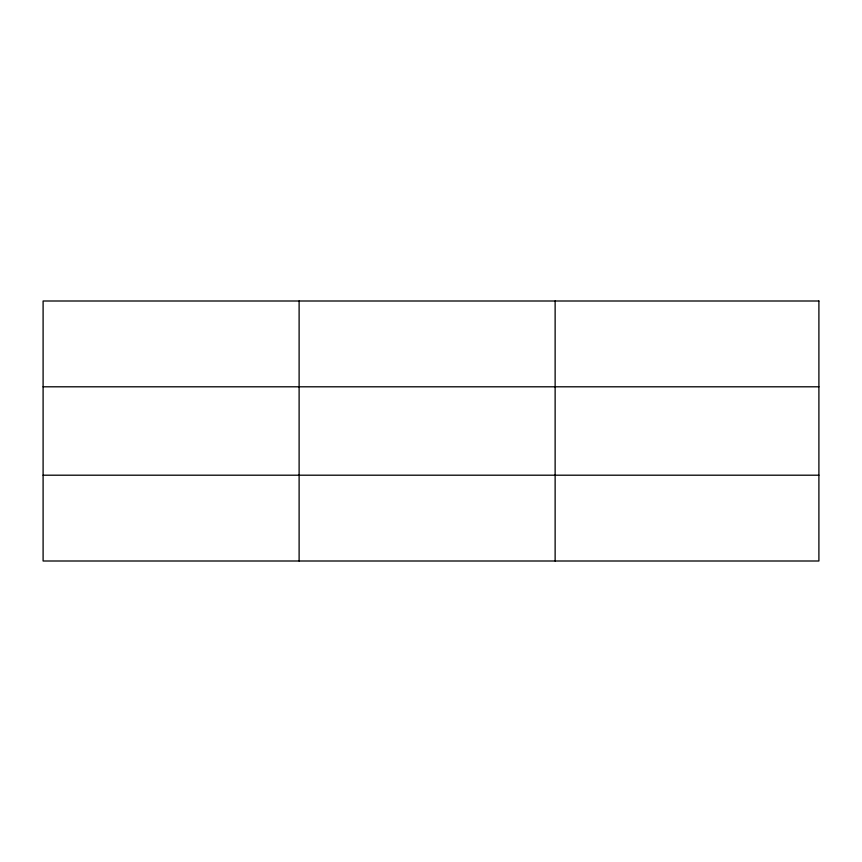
<?xml version="1.0" encoding="UTF-8"?>
<svg xmlns="http://www.w3.org/2000/svg" width="862" height="862" viewBox="0 0 862 862"><rect width="100%" height="100%" fill="white"/><g stroke="black" fill="none" stroke-linecap="round" stroke-linejoin="round"><path stroke-width="1.29" d="M299.114 561L299.114 301M555.128 561L555.128 301M43.1 386.801L818.9 386.801M43.1 475.199L818.9 475.199M818.9 301L818.9 561L43.1 561L43.1 301L818.9 301"/></g></svg>
